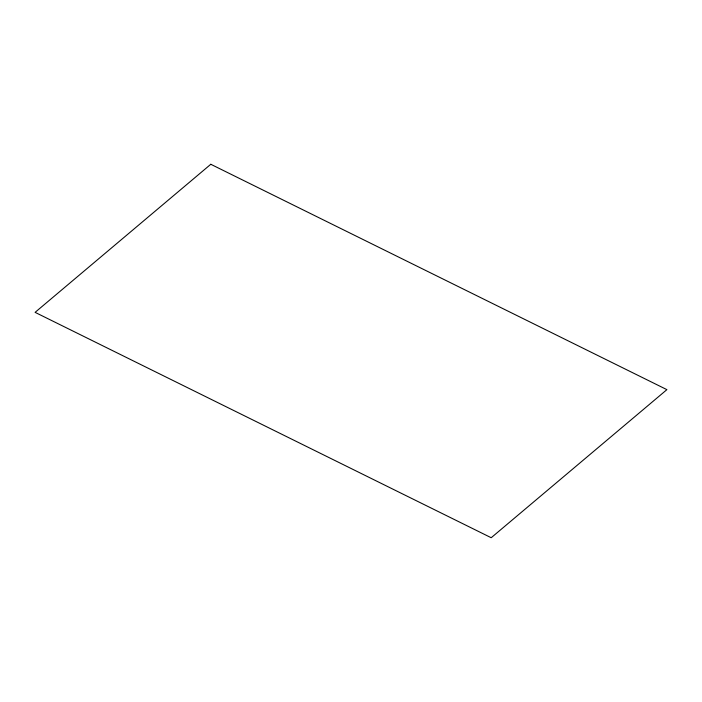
<?xml version="1.0" encoding="UTF-8"?>
<svg xmlns="http://www.w3.org/2000/svg" width="702" height="702" viewBox="0 0 702 702"><rect width="100%" height="100%" fill="white"/><g stroke="black" fill="none" stroke-linecap="round" stroke-linejoin="round"><path stroke-width="1.05" d="M210.793 164.277L35.1 312.355L491.207 537.723L666.9 389.645L210.793 164.277"/></g></svg>
